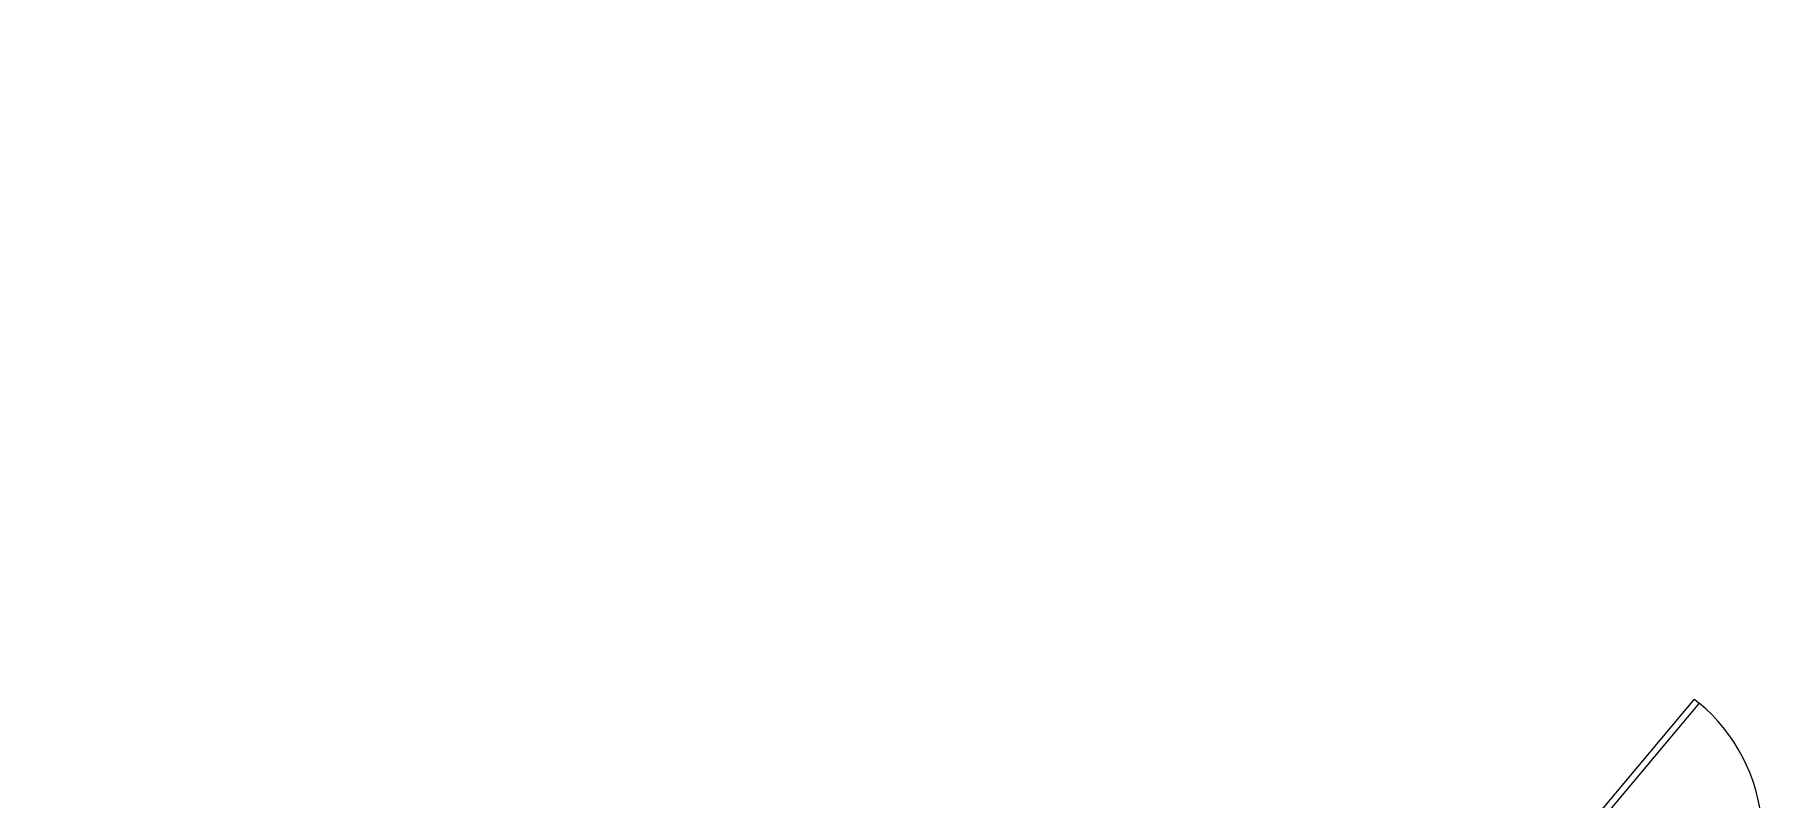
# Model space of a CAD drawing. Header units: millimetres. Extents: x 834140250 to 834644390, y 817877047 to 817987022.
# Drawn here: x 834555248 to 834569427, y 817958575 to 817964853 of the extents above; entities that cross this region are included whole.
import ezdxf

# ---------------------------------------------------------------- set-up
doc = ezdxf.new("R2010")
doc.units = ezdxf.units.MM
doc.header["$LTSCALE"] = 1000
doc.header["$MEASUREMENT"] = 0
doc.linetypes.add('3B52X-MAGP-P-L000_XB$0$HIDDEN2', pattern=[0.1875, 0.125, -0.0625])
doc.layers.add('3B52X-MAGP-P-L000_XB$0$VPA090_Building Line Above', color=1, linetype='3B52X-MAGP-P-L000_XB$0$HIDDEN2')
doc.layers.add('3B52X-MAGP-P-L000_XB$0$VPA315_Door', color=1, linetype='Continuous')

# ---------------------------------------------------------------- blocks, each defined once
blk = doc.blocks.new('GFA_GF')
at = {"layer": '3B52X-MAGP-P-L000_XB$0$VPA090_Building Line Above', "color": 253}
blk.add_lwpolyline([(-15508.87054622173, 18871.53141772747), (-15299.96457159519, 19120.49586248398), (-15146.79868924618, 18991.88708937168), (-1375.031600356102, 35404.44090116024), (-1528.240049958229, 35532.99803853035), (-1319.334077835083, 35781.96248185635), (14200.73636507988, 22759.07862305641, 0.4142135615605079), (14658.60678160191, 22799.13709306717, -1.340208180360775e-05), (16707.15731847286, 25240.37164461613, 0.3640005916453452)], format="xyb", dxfattribs=at)
at = {"layer": '3B52X-MAGP-P-L000_XB$0$VPA315_Door', "color": 253}
blk.add_lwpolyline([(20505.96228444576, 29184.39477348328), (20467.66006588936, 29216.53415811062), (21399.63371098042, 30327.21719706059), (21437.93592989445, 30295.07781231403)], close=True, dxfattribs=at)
blk.add_arc((20505.96228444576, 29184.39477336407), 1449.893682006248, 319.9999938705921, 50.00000349318146, dxfattribs=at)

msp = doc.modelspace()

# ---------------------------------------------------------------- block references
msp.add_blockref('GFA_GF', (834547471.4334934, 817929071.0960406))

doc.saveas('drawing.dxf')
